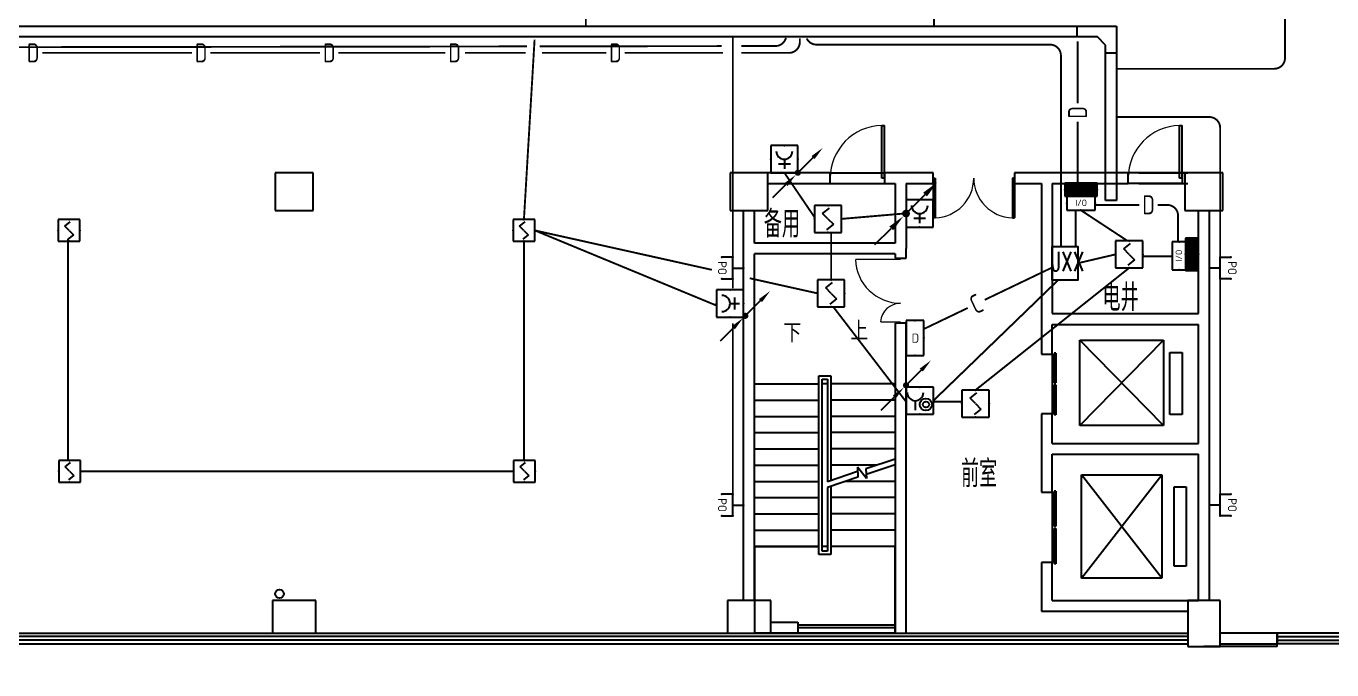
# Model space of a CAD drawing. Extents: x 2166032 to 5302137, y 581493 to 2416206.
# Drawn here: x 2599690 to 2623804, y 1052633 to 1064522 of the extents above; entities that cross this region are included whole.
import ezdxf
from ezdxf.enums import TextEntityAlignment as Align

# ---------------------------------------------------------------- set-up
doc = ezdxf.new("R2010")
doc.units = 0
doc.header["$LTSCALE"] = 1000
doc.header["$MEASUREMENT"] = 0
doc.linetypes.add('CENTER2', pattern=[1.14, 0.75, -0.13, 0.13, -0.13])
for name, color, linetype in [('3T_GLASS', 5, 'Continuous'), ('CABLETRAY', 4, 'Continuous'), ('COLUMN', 2, 'Continuous'), ('DIM_SYMB', 3, 'Continuous'), ('EQUIP-消防', 3, 'Continuous'), ('EQUIP-箱柜', 3, 'Continuous'), ('EQUIP-通讯', 3, 'Continuous'), ('LWIRE', 4, 'Continuous'), ('PUB_TEXT', 7, 'Continuous'), ('SIG_TEXT', 7, 'Continuous'), ('STAIR', 8, 'Continuous'), ('SURFACE', 8, 'Continuous'), ('WALL', 8, 'Continuous'), ('WINDOW', 8, 'Continuous'), ('WIRE-消防', 4, 'Continuous'), ('WIRE-电源', 10, 'Continuous'), ('WIRE-电话', 4, 'CENTER2'), ('WIRE-网络', 6, 'Continuous'), ('家具', 252, 'Continuous'), ('屋面', 151, 'Continuous')]:
    doc.layers.add(name, color=color, linetype=linetype)
doc.styles.add('_TCH_DIM', font='tssdeng.shx', dxfattribs={"bigfont": 'tssdchn.shx'})
doc.styles.add('_TCH_LABEL', font='!tssdeng.shx', dxfattribs={"bigfont": '!tssdchn.shx'})
doc.styles.add('_TEL_DIM', font='@tssdeng.shx', dxfattribs={"width": 0.8, "height": 3.5, "bigfont": '!tssdchn.shx'})
doc.styles.add('HZDX', font='ROMANS', dxfattribs={"bigfont": 'HZDX'})
doc.styles.get("Standard").update_dxf_attribs({"font": 'tssdeng.shx', "bigfont": 'tssdchn.shx'})
doc.styles.add('TSSD_REIN', font='tssdeng.shx', dxfattribs={"width": 0.7, "bigfont": 'tssdchn.shx'})

# ---------------------------------------------------------------- blocks, each defined once
blk = doc.blocks.new('$equip$00001700')
for p, q in [((-0.5, 0.5), (-0.5, -0.5)), ((0.5, 0.5), (-0.5, 0.5)), ((0.5, -0.5), (0.5, 0.5)), ((-0.2, 0.2), (0.05, 0.4)), ((0, 0), (-0.2, 0.2)), ((0, 0), (0.2, -0.2)), ((0.2, -0.2), (-0.05, -0.4)), ((-0.5, -0.5), (0.5, -0.5))]:
    blk.add_line(p, q)
for p in [(0, 0.5), (-0.5, 0), (0.5, 0), (0, -0.5)]:
    blk.add_point(p)
at = {"flags": 1}
for tag, height, p in [('A', 0.00002, (0, 0)), ('B', 0.4, (0.75, -0.204))]:
    blk.add_attdef(tag, text='', height=height, dxfattribs=at).set_placement(p, align=Align.MIDDLE_CENTER)
blk = doc.blocks.new('$equip$00001711')
for p, q in [((-0.5, 1), (-0.5, 0)), ((0.5, 1), (-0.5, 1)), ((0.5, 0), (0.5, 1)), ((-0.169, 0.5), (-0.169, 0.15)), ((-0.5, 0), (0.5, 0))]:
    blk.add_line(p, q)
for radius in [0.226, 0.113]:
    blk.add_circle((0.227, 0.36), radius)
blk.add_arc((-0.169, 0.8), 0.3, 180, 0)
for p in [(0, 1), (-0.5, 0.5), (0.5, 0.5), (0, 0)]:
    blk.add_point(p)
at = {"flags": 1}
for tag, height, p in [('B', 0.4, (0.759, 0.309)), ('A', 0.00002, (0, 0))]:
    blk.add_attdef(tag, text='', height=height, dxfattribs=at).set_placement(p, align=Align.MIDDLE_CENTER)
blk = doc.blocks.new('$equip$00001931')
for p, q in [((0.65, 0.65), (-0.65, 0.65)), ((-0.65, 0.65), (-0.65, 0)), ((0.65, 0), (0.65, 0.65)), ((-0.65, 0), (0.65, 0))]:
    blk.add_line(p, q)
for p in [(0, 0.65), (-0.65, 0.325), (0, 0), (0.65, 0.325)]:
    blk.add_point(p)
at = {"color": 7, "style": '_TEL_DIM'}
blk.add_attdef('$TEXT$', text='', height=0.34, dxfattribs=at).set_placement((0.006, 0.343), align=Align.MIDDLE_CENTER)
at = {"color": 7, "style": '_TEL_DIM', "flags": 1}
blk.add_attdef('A', text='', height=0.00002, dxfattribs=at).set_placement((0, 0), align=Align.MIDDLE_CENTER)
blk = doc.blocks.new('*X38')
at = {"color": 0}
for p, q in [((-250, 33), (-83, 200)), ((-250, 68), (-118, 200)), ((-250, 104), (-154, 200)), ((-250, 139), (-189, 200)), ((-250, 174), (-224, 200)), ((-247, 0), (-47, 200)), ((-212, 0), (-12, 200)), ((-177, 0), (23, 200)), ((-141, 0), (59, 200)), ((-106, 0), (94, 200)), ((-71, 0), (129, 200)), ((-35, 0), (165, 200)), ((0, 0), (200, 200)), ((35, 0), (235, 200)), ((71, 0), (250, 179)), ((106, 0), (250, 144)), ((141, 0), (250, 109)), ((177, 0), (250, 73)), ((212, 0), (250, 38)), ((247, 0), (250, 3))]:
    blk.add_line(p, q, dxfattribs=at)
blk = doc.blocks.new('$equip$00001421')
for p, q in [((0.75, 0.6), (-0.75, 0.6)), ((-0.75, 0.6), (-0.75, 0)), ((-0.75, 0), (0.75, 0)), ((0.75, 0), (0.75, 0.6))]:
    blk.add_line(p, q)
at = {"const_width": 0.6}
blk.add_lwpolyline([(-0.75, 0.3), (0.75, 0.3)], dxfattribs=at)
for p in [(-0.75, 0.3), (0, 0.6), (0, 0), (0.75, 0.3)]:
    blk.add_point(p)
at = {"xscale": 0.00300000000061118, "yscale": 0.00300000000061118, "zscale": 0.003}
blk.add_blockref('*X38', (0, 0), dxfattribs=at)
at = {"style": '_TCH_LABEL', "flags": 9}
blk.add_attdef('A', (0, 0), '', height=0.00002, dxfattribs=at)
blk = doc.blocks.new('$equip$00001847')
for p, q in [((-0.5, 0.499), (-0.5, 0.999)), ((0.5, 0.999), (0.5, 0.499)), ((0.5, 0.499), (-0.5, 0.499)), ((0, 0.5), (0, 0))]:
    blk.add_line(p, q)
for p in [(-0.5, 0.999), (0.5, 0.999), (-0.5, 0.499), (0, 0), (0.5, 0.499)]:
    blk.add_point(p)
at = {"color": 7, "style": '_TEL_DIM'}
blk.add_attdef('$TEXT$', text='', height=0.4, dxfattribs=at).set_placement((0, 0.999), align=Align.MIDDLE_CENTER)
at = {"color": 7, "style": '_TEL_DIM', "flags": 1}
blk.add_attdef('A', text='', height=0.00002, dxfattribs=at).set_placement((0, 0), align=Align.MIDDLE_CENTER)
blk = doc.blocks.new('$TelecSys$00000081')
for p, q in [((0.104, 0.104), (0.104, 0.104)), ((-0.104, -0.104), (-0.104, -0.104)), ((-1.15, -1.15), (-0.55, -0.55))]:
    blk.add_line(p, q)
at = {"const_width": 0.142}
blk.add_lwpolyline([(0.071, 0, 1), (-0.071, 0, 1)], format="xyb", close=True, dxfattribs=at)
blk.add_solid([(-0.62, -0.48), (-0.48, -0.62), (-0.1, -0.1)])
at = {"width": 0.8, "flags": 9}
blk.add_attdef('A', (0, 0), '', height=0.00002, rotation=180, dxfattribs=at)
blk = doc.blocks.new('$TelecSys$00000079')
for p, q in [((0.7, 0.7), (0, 0)), ((0.104, 0.104), (0.104, 0.104)), ((-0.104, -0.104), (-0.104, -0.104))]:
    blk.add_line(p, q)
at = {"const_width": 0.142}
blk.add_lwpolyline([(-0.071, 0, 1), (0.071, 0, 1)], format="xyb", close=True, dxfattribs=at)
blk.add_solid([(0.63, 0.77), (0.77, 0.63), (1.15, 1.15)])
at = {"width": 0.8, "flags": 9}
blk.add_attdef('A', (0, 0), '', height=0.00002, dxfattribs=at)
blk = doc.blocks.new('$equip$00001712')
for p, q in [((-0.5, 1), (-0.5, 0)), ((0.5, 1), (-0.5, 1)), ((0.5, 0), (0.5, 1)), ((0, 0.5), (0, 0.15)), ((-0.5, 0), (0.5, 0)), ((-0.219, 0.331), (0.222, 0.331))]:
    blk.add_line(p, q)
blk.add_arc((0, 0.8), 0.3, 180, 0)
for p in [(0, 1), (-0.5, 0.5), (0.5, 0.5), (0, 0)]:
    blk.add_point(p)
at = {"flags": 1}
for tag, height, p in [('B', 0.4, (0.726, 0.302)), ('A', 0.00002, (0, 0))]:
    blk.add_attdef(tag, text='', height=height, dxfattribs=at).set_placement(p, align=Align.MIDDLE_CENTER)
blk = doc.blocks.new('$equip$00001926')
for p, q in [((0.65, 0.65), (-0.65, 0.65)), ((-0.65, 0.65), (-0.65, 0)), ((0.65, 0), (0.65, 0.65)), ((-0.65, 0), (0.65, 0))]:
    blk.add_line(p, q)
for p in [(0, 0.65), (-0.65, 0.325), (0, 0), (0.65, 0.325)]:
    blk.add_point(p)
at = {"color": 7, "style": '_TEL_DIM'}
blk.add_attdef('$TEXT$', text='', height=0.3, dxfattribs=at).set_placement((0.006, 0.343), align=Align.MIDDLE_CENTER)
at = {"color": 7, "style": '_TEL_DIM', "flags": 1}
blk.add_attdef('A', text='', height=0.00002, dxfattribs=at).set_placement((0, 0), align=Align.MIDDLE_CENTER)
blk = doc.blocks.new('$DorLib2D$00000001')
for p, q in [((0.45, 0.975), (0.5, 0.975)), ((0.45, 0), (0.45, 0.975)), ((0.5, 0), (0.5, 0.975)), ((0.5, 0), (0.45, 0))]:
    blk.add_line(p, q)
at = {"lineweight": 13}
blk.add_arc((0.475, 0), 0.975, 91.4693, 180, dxfattribs=at)
blk = doc.blocks.new('$DorLib2D$00000002')
for p, q in [((-0.5, 0), (-0.5, 0.4875)), ((-0.475, 0.4875), (-0.5, 0.4875)), ((-0.475, 0), (-0.475, 0.4875)), ((0.475, 0), (0.475, 0.4875)), ((0.475, 0.4875), (0.5, 0.4875)), ((0.5, 0), (0.5, 0.4875)), ((-0.5, 0), (-0.475, 0)), ((0.5, 0), (0.475, 0))]:
    blk.add_line(p, q)
at = {"lineweight": 13}
for centre, start, end in [((-0.4875, 0), 0, 88.53072), ((0.4875, 0), 91.46928, 180)]:
    blk.add_arc(centre, 0.4875, start, end, dxfattribs=at)
blk = doc.blocks.new('$TCHSYS$WIN2D')
for p, q in [((-0.5, 0.5), (0.5, 0.5)), ((-0.5, 0.5), (-0.5, -0.5)), ((0.5, 0.5), (0.5, -0.5)), ((0.5, 0.16667), (-0.5, 0.16667)), ((0.5, -0.16667), (-0.5, -0.16667)), ((-0.5, -0.5), (0.5, -0.5))]:
    blk.add_line(p, q)
blk = doc.blocks.new('$TCHSYS$LDOR22D')
for p, q in [((-0.517, 0.833), (-0.017, 0.833)), ((-0.517, 0.833), (-0.517, 0.667)), ((-0.017, 0.833), (-0.017, 0.667)), ((0.017, 0.833), (0.017, 0.667)), ((0.017, 0.833), (0.517, 0.833)), ((0.517, 0.833), (0.517, 0.667)), ((-0.517, 0.667), (-0.017, 0.667)), ((0.017, 0.667), (0.517, 0.667)), ((-0.5, 0.5), (0.5, 0.5))]:
    blk.add_line(p, q)
blk = doc.blocks.new('$DorLib2D$00000025')
at = {"const_width": 0.02}
for points in [[(0.481, -0.001), (0.481, 0.691)], [(-0.481, 0.001), (-0.481, 0.308)]]:
    blk.add_lwpolyline(points, dxfattribs=at)
at = {"lineweight": 13}
for centre, radius, start, end in [((0.505, -0.002), 0.699, 91.9397, 179.7238), ((-0.501, 0.003), 0.307, 359.7899, 85.7508)]:
    blk.add_arc(centre, radius, start, end, dxfattribs=at)

msp = doc.modelspace()

# ---------------------------------------------------------------- linework, layer by layer
msp.add_circle((2604640.5, 1020101.3), 438608.5)
at = {"layer": '3T_GLASS'}
for points in [[(2613940.5, 1053464.3), (2615740.5, 1053464.3)], [(2613940.5, 1053414.3), (2615740.5, 1053414.3)]]:
    msp.add_lwpolyline(points, dxfattribs=at)
at = {"layer": 'CABLETRAY'}
for p, q in [((2578713.8, 1064521.9), (2619476, 1064521.9)), ((2619090.7, 1064521.9), (2619090.7, 1064321.9)), ((2619326, 1064521.9), (2619826, 1064521.9)), ((2619826, 1064521.9), (2619826, 1064021.9)), ((2619476, 1064321.9), (2578713.8, 1064321.9)), ((2619626, 1064171.9), (2619476, 1064321.9)), ((2619626, 1064021.9), (2619626, 1064171.9)), ((2619626, 1061303), (2619626, 1064021.9)), ((2619826, 1064021.9), (2619626, 1064021.9)), ((2619826, 1064021.9), (2619826, 1061303)), ((2619826, 1061303), (2619626, 1061303))]:
    msp.add_line(p, q, dxfattribs=at)
at = {"layer": 'COLUMN'}
for p, q in [((2604988.9, 1061814.3), (2604288.9, 1061814.3)), ((2604288.9, 1061814.3), (2604288.9, 1061114.3)), ((2604988.9, 1061114.3), (2604988.9, 1061814.3)), ((2613388.9, 1061814.3), (2612688.9, 1061814.3)), ((2612688.9, 1061814.3), (2612688.9, 1061114.3)), ((2613388.9, 1061114.3), (2613388.9, 1061814.3)), ((2621788.9, 1061814.3), (2621088.9, 1061814.3)), ((2621088.9, 1061814.3), (2621088.9, 1061114.3)), ((2621788.9, 1061114.3), (2621788.9, 1061814.3)), ((2604288.9, 1061114.3), (2604988.9, 1061114.3)), ((2612688.9, 1061114.3), (2613388.9, 1061114.3)), ((2621088.9, 1061114.3), (2621788.9, 1061114.3)), ((2605040.5, 1053914.3), (2604240.5, 1053914.3)), ((2604240.5, 1053914.3), (2604240.5, 1053314.3)), ((2605040.5, 1053314.3), (2605040.5, 1053914.3)), ((2613440.5, 1053914.3), (2612640.5, 1053914.3)), ((2612640.5, 1053914.3), (2612640.5, 1053314.3)), ((2613440.5, 1053314.3), (2613440.5, 1053914.3)), ((2621740.5, 1053914.3), (2621140.5, 1053914.3)), ((2621140.5, 1053914.3), (2621140.5, 1053064.3)), ((2621740.5, 1053064.3), (2621740.5, 1053914.3)), ((2604240.5, 1053314.3), (2605040.5, 1053314.3)), ((2612640.5, 1053314.3), (2613440.5, 1053314.3)), ((2621140.5, 1053064.3), (2621740.5, 1053064.3))]:
    msp.add_line(p, q, dxfattribs=at)
at = {"layer": 'DIM_SYMB'}
for points in [[(2613815.5, 1058630.9, 0, 0, 0), (2613815.5, 1054583.4, 0, 0, 0), (2615065.5, 1054583.4, 0, 0, 0), (2615065.5, 1056163.5, 80, 0, 0), (2615065.5, 1056463.5, 0, 0, 0)], [(2615065.5, 1058668.2, 0, 0, 0), (2615065.5, 1057468.2, 80, 0, 0), (2615065.5, 1057168.2, 0, 0, 0)]]:
    msp.add_lwpolyline(points, format="xyseb", dxfattribs=at)
at = {"layer": 'STAIR'}
for p, q in [((2619146.3, 1057147.4), (2619146.3, 1058722.4)), ((2619146.3, 1058722.4), (2620696.3, 1058722.4)), ((2620696.3, 1057147.4), (2619146.3, 1058722.4)), ((2619146.3, 1057147.4), (2620696.3, 1058722.4)), ((2620696.3, 1058722.4), (2620696.3, 1057147.4)), ((2620811.6, 1057347.4), (2620811.6, 1058497.4)), ((2620811.6, 1058497.4), (2621036.6, 1058497.4)), ((2621036.6, 1058497.4), (2621036.6, 1057347.4)), ((2613140.5, 1054914.5), (2613140.5, 1057914.5)), ((2613140.5, 1057914.5), (2614330.5, 1057914.5)), ((2614330.5, 1058064.5), (2614550.5, 1058064.5)), ((2614330.5, 1054764.5), (2614330.5, 1058064.5)), ((2614390.5, 1058004.5), (2614490.5, 1058004.5)), ((2614390.5, 1054824.5), (2614390.5, 1058004.5)), ((2614390.5, 1054914.5), (2614390.5, 1057914.5)), ((2614490.5, 1057914.5), (2614390.5, 1057914.5)), ((2614490.5, 1058004.5), (2614490.5, 1056108.5)), ((2614490.5, 1057914.5), (2614490.5, 1056108.5)), ((2614550.5, 1058064.5), (2614550.5, 1056128.5)), ((2615740.5, 1057914.5), (2614550.5, 1057914.5)), ((2615740.5, 1057914.5), (2615740.5, 1056525.9)), ((2613140.5, 1057614.5), (2614330.5, 1057614.5)), ((2615740.5, 1057614.5), (2614550.5, 1057614.5)), ((2613140.5, 1057314.5), (2614330.5, 1057314.5)), ((2615740.5, 1057314.5), (2614550.5, 1057314.5)), ((2620696.3, 1057147.4), (2619146.3, 1057147.4)), ((2621036.6, 1057347.4), (2620811.6, 1057347.4)), ((2613140.5, 1057014.5), (2614330.5, 1057014.5)), ((2615740.5, 1057014.5), (2614550.5, 1057014.5)), ((2613140.5, 1056714.5), (2614330.5, 1056714.5)), ((2615740.5, 1056714.5), (2614550.5, 1056714.5)), ((2613140.5, 1056414.5), (2614330.5, 1056414.5)), ((2615406.8, 1056414.5), (2614550.5, 1056414.5)), ((2615740.5, 1056525.9), (2615197.6, 1056344.6)), ((2615740.5, 1056420.5), (2615203.8, 1056241.3)), ((2615740.5, 1056414.5), (2615722.6, 1056414.5)), ((2615740.5, 1056420.5), (2615740.5, 1054914.5)), ((2615046.1, 1056294), (2614490.5, 1056108.5)), ((2615052.3, 1056190.7), (2614490.5, 1056003.1)), ((2615208.4, 1056166.5), (2615041, 1056377.1)), ((2615041, 1056377.1), (2615052.3, 1056190.7)), ((2615197.6, 1056344.6), (2615208.4, 1056166.5)), ((2619181, 1054325.1), (2619181, 1056238.1)), ((2619181, 1056238.1), (2620665.5, 1056238.1)), ((2620665.5, 1054325.1), (2619181, 1056238.1)), ((2619181, 1054325.1), (2620665.5, 1056238.1)), ((2620665.5, 1056238.1), (2620665.5, 1054325.1)), ((2613140.5, 1056114.5), (2614330.5, 1056114.5)), ((2614490.5, 1056003.1), (2614490.5, 1054914.5)), ((2614490.5, 1056003.1), (2614490.5, 1054824.5)), ((2614550.5, 1056023.1), (2614550.5, 1054764.5)), ((2615740.5, 1056114.5), (2614824.1, 1056114.5)), ((2620890.5, 1054550.1), (2620890.5, 1056013.1)), ((2620890.5, 1056013.1), (2621115.5, 1056013.1)), ((2621115.5, 1056013.1), (2621115.5, 1054550.1)), ((2613140.5, 1055814.5), (2614330.5, 1055814.5)), ((2615740.5, 1055814.5), (2614550.5, 1055814.5)), ((2613140.5, 1055514.5), (2614330.5, 1055514.5)), ((2615740.5, 1055514.5), (2614550.5, 1055514.5)), ((2613140.5, 1055214.5), (2614330.5, 1055214.5)), ((2615740.5, 1055214.5), (2614550.5, 1055214.5)), ((2613140.5, 1054914.5), (2614330.5, 1054914.5)), ((2613140.5, 1054914.5), (2613140.5, 1053314.5)), ((2614330.5, 1054914.5), (2613140.5, 1054914.5)), ((2614550.5, 1054764.5), (2614330.5, 1054764.5)), ((2614490.5, 1054914.5), (2614390.5, 1054914.5)), ((2614490.5, 1054824.5), (2614390.5, 1054824.5)), ((2615740.5, 1054914.5), (2614550.5, 1054914.5)), ((2615740.5, 1054914.5), (2614550.5, 1054914.5)), ((2615740.5, 1053314.5), (2615740.5, 1054914.5)), ((2621115.5, 1054550.1), (2620890.5, 1054550.1)), ((2620665.5, 1054325.1), (2619181, 1054325.1)), ((2613140.5, 1053314.5), (2615740.5, 1053314.5))]:
    msp.add_line(p, q, dxfattribs=at)
at = {"layer": 'SURFACE'}
for q in [(2621440.5, 1053064.1), (2622790.5, 1053114.1)]:
    msp.add_line((2622790.5, 1053064.1), q, dxfattribs=at)
at = {"layer": 'WALL'}
for p, q in [((2614540.5, 1061814.3), (2613388.9, 1061814.3)), ((2614540.5, 1061614.3), (2614540.5, 1061814.3)), ((2615840.5, 1061814.3), (2615540.5, 1061814.3)), ((2615540.5, 1061814.3), (2615540.5, 1061614.3)), ((2616440.5, 1061814.3), (2615840.5, 1061814.3)), ((2616440.5, 1061614.3), (2616440.5, 1061814.3)), ((2618540.5, 1061814.3), (2617940.5, 1061814.3)), ((2617940.5, 1061814.3), (2617940.5, 1061614.3)), ((2620040.5, 1061814.3), (2618540.5, 1061814.3)), ((2620040.5, 1061614.3), (2620040.5, 1061814.3)), ((2621088.9, 1061814.3), (2621040.5, 1061814.3)), ((2621040.5, 1061814.3), (2621040.5, 1061614.3)), ((2613388.9, 1061614.3), (2614540.5, 1061614.3)), ((2615540.5, 1061614.3), (2615740.5, 1061614.3)), ((2615740.5, 1061614.3), (2615740.5, 1060514.7)), ((2615940.5, 1061614.3), (2615940.5, 1060414.7)), ((2615940.5, 1061614.3), (2616440.5, 1061614.3)), ((2617940.5, 1061614.3), (2618440.5, 1061614.3)), ((2618440.5, 1061614.3), (2618440.5, 1059114.5)), ((2618640.5, 1061614.3), (2620040.5, 1061614.3)), ((2618640.5, 1061614.3), (2618640.5, 1059214.5)), ((2621040.5, 1061614.3), (2621088.9, 1061614.3)), ((2612940.5, 1060414.7), (2612940.5, 1061114.3)), ((2613140.5, 1060514.7), (2613140.5, 1061114.3)), ((2621340.5, 1059214.5), (2621340.5, 1061114.3)), ((2621540.5, 1059114.5), (2621540.5, 1061114.3)), ((2615740.5, 1060514.7), (2613140.5, 1060514.7)), ((2612940.5, 1053914.3), (2612940.5, 1060414.7)), ((2613140.5, 1053914.3), (2613140.5, 1060314.7)), ((2615740.5, 1060314.7), (2613140.5, 1060314.7)), ((2615740.5, 1060314.7), (2615740.5, 1060236.3)), ((2615940.5, 1060236.3), (2615940.5, 1060414.7)), ((2615740.5, 1060236.3), (2615940.5, 1060236.3)), ((2618440.5, 1059114.5), (2618440.5, 1058464.5)), ((2618640.5, 1059214.5), (2621340.5, 1059214.5)), ((2621540.5, 1056714.5), (2621540.5, 1059114.5)), ((2615940.5, 1059036.3), (2615740.5, 1059036.3)), ((2615740.5, 1059036.3), (2615740.5, 1053314.3)), ((2615940.5, 1053314.3), (2615940.5, 1059036.3)), ((2618640.5, 1059014.5), (2621340.5, 1059014.5)), ((2618640.5, 1058464.5), (2618640.5, 1059014.5)), ((2621340.5, 1056814.5), (2621340.5, 1059014.5)), ((2618440.5, 1058464.5), (2618640.5, 1058464.5)), ((2618640.5, 1057364.5), (2618440.5, 1057364.5)), ((2618440.5, 1057364.5), (2618440.5, 1056714.5)), ((2618640.5, 1056814.5), (2618640.5, 1057364.5)), ((2618440.5, 1056714.5), (2618440.5, 1055914.5)), ((2618640.5, 1056814.5), (2621340.5, 1056814.5)), ((2621540.5, 1053914.3), (2621540.5, 1056714.5)), ((2618640.5, 1056614.5), (2621340.5, 1056614.5)), ((2618640.5, 1055914.5), (2618640.5, 1056614.5)), ((2621340.5, 1053914.5), (2621340.5, 1056614.5)), ((2618440.5, 1055914.5), (2618640.5, 1055914.5)), ((2618640.5, 1054614.5), (2618440.5, 1054614.5)), ((2618440.5, 1054614.5), (2618440.5, 1053714.5)), ((2618640.5, 1053914.5), (2618640.5, 1054614.5)), ((2618640.5, 1053914.5), (2621340.5, 1053914.5)), ((2613440.5, 1053514.3), (2613940.5, 1053514.3)), ((2613940.5, 1053514.3), (2613940.5, 1053314.3)), ((2618440.5, 1053714.5), (2621140.5, 1053714.5)), ((2613440.5, 1053314.3), (2613940.5, 1053314.3)), ((2615740.5, 1053314.3), (2615940.5, 1053314.3)), ((2622790.5, 1053314.1), (2621740.5, 1053314.1)), ((2622790.5, 1053114.1), (2622790.5, 1053314.1)), ((2621740.5, 1053114.1), (2622790.5, 1053114.1))]:
    msp.add_line(p, q, dxfattribs=at)
at = {"layer": 'WALL', "color": 1}
msp.add_lwpolyline([(2618639.5, 1060454.7), (2619112.7, 1060454.7), (2619112.7, 1059832.4), (2618639.5, 1059832.4)], close=True, dxfattribs=at)
at = {"layer": 'WINDOW'}
for p, q in [((2614540.5, 1061814.3), (2615540.5, 1061814.3)), ((2621040.5, 1061814.3), (2620040.5, 1061814.3)), ((2614540.5, 1061614.3), (2615540.5, 1061614.3)), ((2621040.5, 1061614.3), (2620040.5, 1061614.3))]:
    msp.add_line(p, q, dxfattribs=at)
at = {"layer": 'WIRE-消防', "linetype": 'Continuous', "const_width": 35}
for points in [[(2609079.9, 1064270), (2608883.4, 1060949.5)], [(2613692.6, 1061814.5), (2614248.5, 1060994.9)], [(2614748.5, 1060961.9), (2615904.9, 1061061)], [(2620027.8, 1060556.7), (2619169.4, 1061120.8)], [(2609083.4, 1060749.5), (2612354.5, 1060021.2)], [(2612440.5, 1059361.4), (2609083.4, 1060749.5)], [(2600463.4, 1060589.5), (2600463.4, 1056501.3)], [(2608883.4, 1060549.5), (2608883.4, 1056501.3)], [(2614556.2, 1059836.7), (2614556.2, 1060711.9)], [(2619112.7, 1060143.6), (2619810.2, 1060306.7)], [(2620310.2, 1060270.1), (2620853, 1060270.1)], [(2617222.2, 1057800.2), (2620060.2, 1060056.7)], [(2617393.4, 1059467.5), (2618639.5, 1060064.6)], [(2613053, 1059865.7), (2614306.2, 1059586.7)], [(2615940.5, 1057585.2), (2614596.7, 1059336.7)], [(2616265.5, 1058926.9), (2617079.4, 1059317)], [(2616443.7, 1057585.2), (2616972.2, 1057585.2)], [(2600693.1, 1056301.3), (2608693.1, 1056301.3)]]:
    msp.add_lwpolyline(points, dxfattribs=at)
at = {"layer": 'WIRE-电源', "linetype": 'Continuous', "const_width": 35}
for points in [[(2612900.9, 1064027.8), (2613778.2, 1064027.8, 0.4142136), (2613978.2, 1064227.8), (2613978.2, 1064293.9)], [(2620586.7, 1061219.4), (2620763.9, 1061219.4, -0.4142136), (2620963.9, 1061019.4), (2620963.9, 1060541.1)]]:
    msp.add_lwpolyline(points, format="xyb", dxfattribs=at)
for points in [[(2619107.6, 1063097.5), (2619107.6, 1064239.9)], [(2599989.6, 1064027.8), (2602753.7, 1064027.8)], [(2603091.2, 1064027.8), (2605120.3, 1064027.8)], [(2605457.7, 1064027.8), (2607433.5, 1064027.8)], [(2607796.6, 1064027.8), (2608915.5, 1064027.8)], [(2609216.3, 1064027.8), (2610404.9, 1064027.8)], [(2610742.3, 1064027.8), (2612559.9, 1064027.8)], [(2619107.6, 1061614.3), (2619107.6, 1062760.1)], [(2619429.4, 1061219.4), (2620249.3, 1061219.4)], [(2619071.6, 1060454.7), (2619071.6, 1061120.8)]]:
    msp.add_lwpolyline(points, dxfattribs=at)
at = {"layer": 'WIRE-电话', "linetype": 'CENTER2', "const_width": 35}
for points in [[(2596666.4, 1064128.7), (2608939.9, 1064147.4)], [(2609174.6, 1064147.8), (2612536.7, 1064152.9)], [(2618749.4, 1059832.4), (2616443.7, 1057604.2)]]:
    msp.add_lwpolyline(points, dxfattribs=at)
for points in [[(2612901, 1064153.5), (2613527.9, 1064154.4, 0.3415144), (2613721.2, 1064304.4, 0.3415144)], [(2618799.5, 1060454.7), (2618799.5, 1063980.5, 0.4142136), (2618599.5, 1064180.5), (2614285.3, 1064180.5, -0.2867556), (2614105.5, 1064292.9, -0.2867556)]]:
    msp.add_lwpolyline(points, format="xyb", dxfattribs=at)
at = {"layer": 'WIRE-网络', "linetype": 'Continuous', "const_width": 35}
for points in [[(2610027.2, 1064848.9), (2610027.2, 1064521.9)], [(2616457.6, 1064658.8), (2616457.6, 1064521.9)], [(2612740.9, 1060254), (2612740.9, 1064321.9)], [(2612740.9, 1059679.7), (2612740.9, 1059854)], [(2621740.1, 1055876.5), (2621740.1, 1059854)], [(2612740.9, 1055876.5), (2612740.9, 1059032.6)]]:
    msp.add_lwpolyline(points, dxfattribs=at)
for points in [[(2622937.8, 1064848.9), (2622937.8, 1063933.9, -0.4142136), (2622737.8, 1063733.9), (2619826, 1063733.9)], [(2621740.1, 1060254), (2621740.1, 1062643, 0.4142136), (2621540.1, 1062843), (2619826, 1062843)]]:
    msp.add_lwpolyline(points, format="xyb", dxfattribs=at)
at = {"layer": '家具'}
for p, q in [((2620240.5, 1061814.3), (2621140.5, 1061814.3)), ((2620240.5, 1061614.3), (2621140.5, 1061614.3))]:
    msp.add_line(p, q, dxfattribs=at)
at = {"layer": '屋面', "color": 6}
msp.add_circle((2604368.4, 1054038.8), 80, dxfattribs=at)

# ---------------------------------------------------------------- block references
at = {"layer": 'EQUIP-消防'}
for name, p, xscale, yscale, zscale in [('$equip$00001712', (2613692.6, 1061814.5), 500, 500, 500), ('$equip$00001712', (2616190.5, 1060811), 500, 500, 500), ('$equip$00001700', (2614498.5, 1060961.9), 500, 500, 500), ('$equip$00001700', (2600483.4, 1060749.5), 400, 400, 400), ('$equip$00001700', (2608883.4, 1060749.5), 400, 400, 400), ('$equip$00001700', (2620060.2, 1060306.7), 500, 500, 500), ('$equip$00001700', (2614556.2, 1059586.7), 500, 500, 500), ('$equip$00001711', (2616193.7, 1057354.2), 500, 500, 500), ('$equip$00001700', (2617222.2, 1057550.2), 500, 500, 500), ('$equip$00001700', (2600493.1, 1056301.3), 400, 400, 400), ('$equip$00001700', (2608893.1, 1056301.3), 400, 400, 400)]:
    msp.add_blockref(name, p, dxfattribs=dict(at, xscale=xscale, yscale=yscale, zscale=zscale))
at = {"layer": 'EQUIP-消防', "xscale": 400, "yscale": 400, "zscale": 400}
msp.add_blockref('$equip$00001926', (2619169.4, 1061120.8), dxfattribs=at).add_auto_attribs({'$TEXT$': 'I/O'})
at = {"layer": 'EQUIP-消防', "xscale": 400, "yscale": 400, "zscale": 400, "rotation": 90}
msp.add_blockref('$equip$00001926', (2621113, 1060281.1), dxfattribs=at).add_auto_attribs({'$TEXT$': 'I/O'})
at = {"layer": 'EQUIP-消防', "xscale": 500, "yscale": 500, "zscale": 500, "rotation": 90}
msp.add_blockref('$equip$00001712', (2612940.5, 1059399.3), dxfattribs=at)
at = {"layer": 'EQUIP-消防'}
ref = msp.add_blockref('$equip$00001931', (2615940.5, 1058763.2), dxfattribs=dict(at, xscale=500, yscale=500, zscale=500, rotation=270))
ref.add_attrib('$TEXT$', 'D', dxfattribs={"layer": '0', "color": 7, "height": 170, "style": '_TEL_DIM'}).set_placement((2616112, 1058760.1), align=Align.MIDDLE_CENTER)
at = {"layer": 'EQUIP-箱柜', "xscale": 400, "yscale": 400, "zscale": 400}
msp.add_blockref('$equip$00001421', (2619169.4, 1061379.1), dxfattribs=at)
at = {"layer": 'EQUIP-箱柜', "xscale": 400, "yscale": 400, "zscale": 400, "rotation": 90}
msp.add_blockref('$equip$00001421', (2621340.5, 1060308.2), dxfattribs=at)
at = {"layer": 'EQUIP-通讯'}
ref = msp.add_blockref('$equip$00001847', (2612940.5, 1060054), dxfattribs=dict(at, xscale=-400, yscale=400, zscale=400, rotation=90))
ref.add_attrib('$TEXT$', 'PO', dxfattribs={"layer": '0', "color": 7, "height": 160, "rotation": 270, "style": '_TEL_DIM'}).set_placement((2612547, 1060054), align=Align.MIDDLE_CENTER)
ref = msp.add_blockref('$equip$00001847', (2621540.5, 1060054), dxfattribs=dict(at, xscale=400, yscale=400, zscale=400, rotation=270))
ref.add_attrib('$TEXT$', 'PO', dxfattribs={"layer": '0', "color": 7, "height": 160, "rotation": 270, "style": '_TEL_DIM'}).set_placement((2621964.7, 1060054), align=Align.MIDDLE_CENTER)
ref = msp.add_blockref('$equip$00001847', (2612940.5, 1055676.5), dxfattribs=dict(at, xscale=-400, yscale=400, zscale=400, rotation=90))
ref.add_attrib('$TEXT$', 'PO', dxfattribs={"layer": '0', "color": 7, "height": 160, "rotation": 270, "style": '_TEL_DIM'}).set_placement((2612547, 1055676.5), align=Align.MIDDLE_CENTER)
ref = msp.add_blockref('$equip$00001847', (2621540.5, 1055676.5), dxfattribs=dict(at, xscale=400, yscale=400, zscale=400, rotation=270))
ref.add_attrib('$TEXT$', 'PO', dxfattribs={"layer": '0', "color": 7, "height": 160, "rotation": 270, "style": '_TEL_DIM'}).set_placement((2621964.7, 1055676.5), align=Align.MIDDLE_CENTER)
at = {"layer": 'LWIRE'}
for name, p, xscale, yscale, zscale in [('$TelecSys$00000079', (2613942.6, 1061814.5), 400, 400, 400), ('$TelecSys$00000081', (2613942.6, 1061814.5), 400, 400, 400), ('$TelecSys$00000079', (2615940.5, 1061061), 500, 500, 500), ('$TelecSys$00000081', (2615940.5, 1061061), 500, 500, 500), ('$TelecSys$00000079', (2612971.4, 1059172), 400, 400, 400), ('$TelecSys$00000081', (2612971.4, 1059172), 400, 400, 400), ('$TelecSys$00000079', (2615940.5, 1057890), 400, 400, 400), ('$TelecSys$00000081', (2615940.5, 1057890), 400, 400, 400)]:
    msp.add_blockref(name, p, dxfattribs=dict(at, xscale=xscale, yscale=yscale, zscale=zscale))
at = {"layer": 'WINDOW'}
for name, p, xscale, yscale, zscale in [('$DorLib2D$00000001', (2615040.5, 1061714.3), 1000, 1000, 1000), ('$DorLib2D$00000002', (2617190.5, 1061714.3), -1500, -1500, -1500)]:
    msp.add_blockref(name, p, dxfattribs=dict(at, xscale=xscale, yscale=yscale, zscale=zscale))
for name, p, xscale, yscale, zscale, rotation in [('$DorLib2D$00000001', (2620540.5, 1061714.3), -1000, -1000, -1000, 180), ('$DorLib2D$00000025', (2615840.5, 1059636.3), -1200, -1200, -1200, 270), ('$TCHSYS$LDOR22D', (2618540.5, 1057914.5), 1100, 200, 1100, 269.999999987349), ('$TCHSYS$LDOR22D', (2618540.5, 1055264.5), 1300, 200, 1300, 270.0000000000184), ('$TCHSYS$WIN2D', (2608840.5, 1053214.3), -24600, -200, -24600, 180.0000000000339), ('$TCHSYS$WIN2D', (2623540.5, 1053214.2), 1500, -200, 1500, 180.0012762042895)]:
    msp.add_blockref(name, p, dxfattribs=dict(at, xscale=xscale, yscale=yscale, zscale=zscale, rotation=rotation))

# ---------------------------------------------------------------- texts
at = {"style": 'HZDX', "width": 0.7}
msp.add_text('JXX', height=360, dxfattribs=at).set_placement((2618628.5, 1059995.2))
at = {"layer": 'PUB_TEXT', "style": 'TSSD_REIN', "width": 0.7}
for s, p in [('备用', (2613314.2, 1060617.5)), ('电井', (2619568.6, 1059259.3)), ('前室', (2616956.5, 1056005.4))]:
    msp.add_text(s, height=500, dxfattribs=at).set_placement(p)
at = {"layer": 'PUB_TEXT', "style": '_TCH_DIM'}
for s, p in [('上', (2614909.8, 1058718.2)), ('下', (2613673.6, 1058680.9))]:
    msp.add_text(s, height=350, dxfattribs=at).set_placement(p)
at = {"layer": 'SIG_TEXT', "style": '_TEL_DIM', "width": 0.8}
for p in [(2599820.9, 1064027.8), (2602922.4, 1064027.8), (2605289, 1064027.8), (2607602.2, 1064027.8), (2610573.6, 1064027.8), (2620418, 1061221.6)]:
    msp.add_text('D', height=350, dxfattribs=at).set_placement(p, align=Align.MIDDLE_CENTER)
for s, rotation, p in [('D', 90, (2619107.6, 1062928.8)), ('C', 25.60617, (2617236.4, 1059392.2))]:
    msp.add_text(s, height=350, rotation=rotation, dxfattribs=at).set_placement(p, align=Align.MIDDLE_CENTER)

doc.saveas('drawing.dxf')
